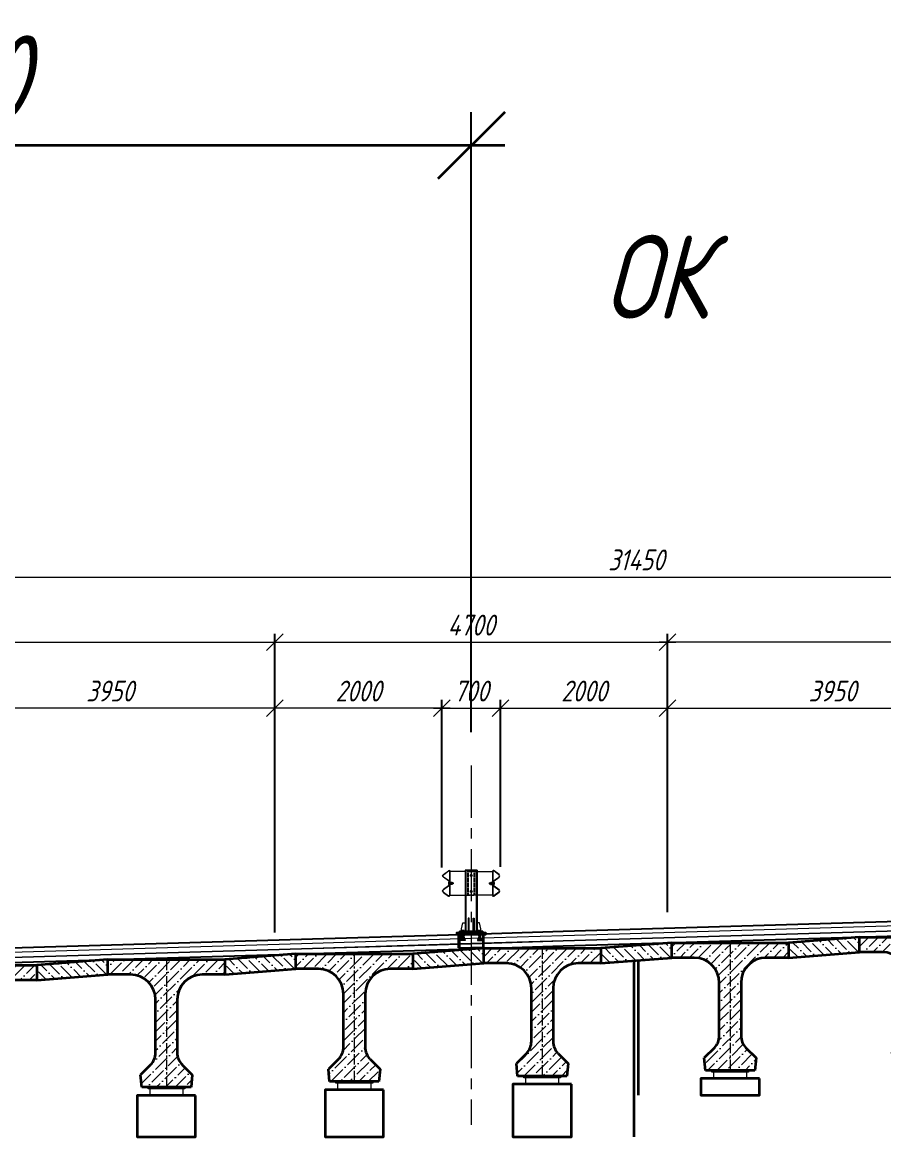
# Model space of a CAD drawing. Header units: millimetres. Extents: x 263685 to 14136308, y -2404013 to 2433772.
# Drawn here: x 6468874 to 6479187, y -186298 to -172947 of the extents above; entities that cross this region are included whole.
import ezdxf

# ---------------------------------------------------------------- set-up
doc = ezdxf.new("R2010")
doc.units = ezdxf.units.MM
for name, pattern in [('ACAD_ISO02W100', [15, 12, -3]), ('ACAD_ISO10W100', [18.5, 12, -3, 0.5, -3]), ('осевая', [2, 1.25, -0.25, 0.25, -0.25])]:
    doc.linetypes.add(name, pattern=pattern)
for name, color, linetype, lineweight in [('!!ТЕКСТ', 3, 'Continuous', 20), ('04_Невидимые', 3, 'Continuous', 13), ('1-Бетон', 106, 'Continuous', 35), ('1-Тонкая', 5, 'Continuous', 20), ('1-Штриховка', 8, 'Continuous', 9), ('ИС_Ось', 3, 'осевая', 18), ('ИС_Размер', 3, 'Continuous', 18)]:
    doc.layers.add(name, color=color, linetype=linetype, lineweight=lineweight)
doc.layers.add('Красный поперечник', color=1, linetype='Continuous')
doc.styles.add('0', font='isocpeur.ttf', dxfattribs={"width": 0.8, "oblique": 15})
doc.styles.add('ISOCPEUR', font='isocpeur.ttf', dxfattribs={"width": 0.8, "oblique": 15, "height": 2.5})
doc.dimstyles.new('М100', dxfattribs={"dimscale": 100, "dimtxt": 2.5, "dimasz": 2, "dimexe": 1, "dimexo": 1, "dimgap": 0.8, "dimtad": 1, "dimdec": 0, "dimzin": 0, "dimdsep": 46, "dimtxsty": '0', "dimblk": 'OBLIQUE', "dimcen": 0.09, "dimdle": 1, "dimclrd": 256, "dimclre": 256, "dimclrt": 256, "dimadec": 4, "dimazin": 0, "dimtfac": 1, "dimtdec": 0, "dimtmove": 1, "dimatfit": 2, "dimfxl": 1, "dimtolj": 1, "dimtzin": 0, "dimlwd": -1, "dimarcsym": 0})
doc.dimstyles.new('М400нов', dxfattribs={"dimscale": 400, "dimtxt": 2.5, "dimasz": 2, "dimexe": 1, "dimexo": 1, "dimgap": 0.8, "dimtad": 1, "dimdec": 0, "dimzin": 0, "dimdsep": 46, "dimtxsty": '0', "dimblk": 'OBLIQUE', "dimcen": 0.09, "dimdle": 1, "dimclrd": 256, "dimclre": 256, "dimclrt": 256, "dimadec": 4, "dimazin": 0, "dimtfac": 1, "dimtdec": 0, "dimtmove": 1, "dimatfit": 2, "dimfxl": 1, "dimtolj": 1, "dimtzin": 0, "dimlwd": -1, "dimarcsym": 0})

# ---------------------------------------------------------------- blocks, each defined once
blk = doc.blocks.new('1530')
at = {"layer": '1-Штриховка'}
h = blk.add_hatch(dxfattribs=at)
h.set_pattern_fill('ANSI36', color=256, scale=25, style=0)
h.set_pattern_definition([(45, (-1571632.81, 568569.22), (42.0949506, 154.348152), [198.4375, -39.6875, 0, -39.6875])])
h.paths.add_polyline_path([(130, -480), (130, -1117, 0.198927), (189, -1259), (310, -1380), (295, -1530), (-295, -1530), (-310, -1380), (-189, -1259, 0.198898), (-130, -1117), (-130, -480, 0.414214), (-430, -180), (-700, -180), (-700, 0), (700, 0), (700, -180), (430, -180, 0.414224)])
at = {"layer": '1-Бетон'}
for p, q in [((-700, 0), (700, 0)), ((-700, -180), (-700, 0)), ((700, 0), (700, -180)), ((-430, -180), (-700, -180)), ((700, -180), (430, -180)), ((-130, -1117), (-130, -480)), ((130, -480), (130, -1117)), ((-189, -1259), (-310, -1380)), ((189, -1259), (310, -1380)), ((-295, -1530), (-310, -1380)), ((310, -1380), (295, -1530)), ((295, -1530), (-295, -1530))]:
    blk.add_line(p, q, dxfattribs=at)
for centre, radius, start, end in [((-430, -480), 300, 0, 90), ((430, -480), 300, 90, 180), ((-330, -1117), 200, 315.0289, 359.9744), ((330, -1117), 200, 180.0256, 224.9711)]:
    blk.add_arc(centre, radius, start, end, dxfattribs=at)
at = {"layer": 'ИС_Ось', "ltscale": 100}
blk.add_line((0, 0), (0, -1530), dxfattribs=at)
blk = doc.blocks.new('_OBLIQUE')
at = {"color": 0, "linetype": 'ByBlock', "lineweight": -2}
blk.add_line((0.5, 0.5), (-0.5, -0.5), dxfattribs=at)
blk = doc.blocks.new('*D683')
at = {"layer": 'Defpoints', "color": 0, "linetype": 'Continuous', "transparency": 16777216}
for p in [(6476598, -180374), (6476598, -183709), (6471898, -183950)]:
    blk.add_point(p, dxfattribs=at)
at = {"layer": 'ИС_Размер', "lineweight": -2, "transparency": 16777216}
for p, q in [((6471898, -183850), (6471898, -180274)), ((6476598, -183609), (6476598, -180274))]:
    blk.add_line(p, q, dxfattribs=at)
at = {"layer": 'ИС_Размер', "transparency": 16777216}
blk.add_line((6471798, -180374), (6476698, -180374), dxfattribs=at)
at = {"layer": 'ИС_Размер', "linetype": 'Continuous', "transparency": 16777216, "xscale": 200, "yscale": 200, "zscale": 200, "rotation": 180}
blk.add_blockref('_OBLIQUE', (6471898, -180374), dxfattribs=at)
at = {"layer": 'ИС_Размер', "linetype": 'Continuous', "transparency": 16777216, "xscale": 200, "yscale": 200, "zscale": 200}
blk.add_blockref('_OBLIQUE', (6476598, -180374), dxfattribs=at)
at = {"layer": 'ИС_Размер', "linetype": 'Continuous', "transparency": 16777216, "insert": (6474248, -180169), "char_height": 250, "attachment_point": 5, "style": '0'}
blk.add_mtext('\\A1;4700', dxfattribs=at)
blk = doc.blocks.new('*D684')
at = {"layer": 'Defpoints', "color": 0, "transparency": 16777216}
for p in [(6476598, -181164), (6474599, -183166), (6476598, -183709)]:
    blk.add_point(p, dxfattribs=at)
at = {"layer": 'ИС_Размер', "lineweight": -2, "transparency": 16777216}
for p, q in [((6474599, -183066), (6474599, -181064)), ((6476598, -183609), (6476598, -181064))]:
    blk.add_line(p, q, dxfattribs=at)
at = {"layer": 'ИС_Размер', "transparency": 16777216}
blk.add_line((6474499, -181164), (6476698, -181164), dxfattribs=at)
at = {"layer": 'ИС_Размер', "transparency": 16777216, "xscale": 200, "yscale": 200, "zscale": 200, "rotation": 180}
blk.add_blockref('_OBLIQUE', (6474599, -181164), dxfattribs=at)
at = {"layer": 'ИС_Размер', "transparency": 16777216, "xscale": 200, "yscale": 200, "zscale": 200}
blk.add_blockref('_OBLIQUE', (6476598, -181164), dxfattribs=at)
at = {"layer": 'ИС_Размер', "transparency": 16777216, "insert": (6475599, -180959), "char_height": 250, "attachment_point": 5, "style": '0'}
blk.add_mtext('\\A1;2000', dxfattribs=at)
blk = doc.blocks.new('*D685')
at = {"layer": 'Defpoints', "color": 0, "linetype": 'Continuous', "transparency": 16777216}
for p in [(6480548, -181164), (6480548, -183603), (6476598, -183709)]:
    blk.add_point(p, dxfattribs=at)
at = {"layer": 'ИС_Размер', "lineweight": -2, "transparency": 16777216}
for p, q in [((6476598, -183609), (6476598, -181064)), ((6480548, -183503), (6480548, -181064))]:
    blk.add_line(p, q, dxfattribs=at)
at = {"layer": 'ИС_Размер', "transparency": 16777216}
blk.add_line((6476498, -181164), (6480648, -181164), dxfattribs=at)
at = {"layer": 'ИС_Размер', "linetype": 'Continuous', "transparency": 16777216, "xscale": 200, "yscale": 200, "zscale": 200, "rotation": 180}
blk.add_blockref('_OBLIQUE', (6476598, -181164), dxfattribs=at)
at = {"layer": 'ИС_Размер', "linetype": 'Continuous', "transparency": 16777216, "xscale": 200, "yscale": 200, "zscale": 200}
blk.add_blockref('_OBLIQUE', (6480548, -181164), dxfattribs=at)
at = {"layer": 'ИС_Размер', "linetype": 'Continuous', "transparency": 16777216, "insert": (6478573, -180959), "char_height": 250, "attachment_point": 5, "style": '0'}
blk.add_mtext('\\A1;3950', dxfattribs=at)
blk = doc.blocks.new('*D691')
at = {"layer": 'Defpoints', "color": 0, "linetype": 'Continuous', "transparency": 16777216}
for p in [(6491948, -179593), (6460499, -183217), (6491948, -183318)]:
    blk.add_point(p, dxfattribs=at)
at = {"layer": 'ИС_Размер', "lineweight": -2, "transparency": 16777216}
for p, q in [((6460499, -183117), (6460499, -179493)), ((6491948, -183218), (6491948, -179493))]:
    blk.add_line(p, q, dxfattribs=at)
at = {"layer": 'ИС_Размер', "transparency": 16777216}
blk.add_line((6460399, -179593), (6492048, -179593), dxfattribs=at)
at = {"layer": 'ИС_Размер', "linetype": 'Continuous', "transparency": 16777216, "xscale": 200, "yscale": 200, "zscale": 200, "rotation": 180}
blk.add_blockref('_OBLIQUE', (6460499, -179593), dxfattribs=at)
at = {"layer": 'ИС_Размер', "linetype": 'Continuous', "transparency": 16777216, "xscale": 200, "yscale": 200, "zscale": 200}
blk.add_blockref('_OBLIQUE', (6491948, -179593), dxfattribs=at)
at = {"layer": 'ИС_Размер', "linetype": 'Continuous', "transparency": 16777216, "insert": (6476224, -179388), "char_height": 250, "attachment_point": 5, "style": '0'}
blk.add_mtext('\\A1;31450', dxfattribs=at)
blk = doc.blocks.new('*D692')
at = {"layer": 'Defpoints', "color": 0, "linetype": 'Continuous', "transparency": 16777216}
for p in [(6476598, -180374), (6490448, -182721), (6476598, -183709)]:
    blk.add_point(p, dxfattribs=at)
at = {"layer": 'ИС_Размер', "lineweight": -2, "transparency": 16777216}
for p, q in [((6476598, -183609), (6476598, -180274)), ((6490448, -182621), (6490448, -180274))]:
    blk.add_line(p, q, dxfattribs=at)
at = {"layer": 'ИС_Размер', "transparency": 16777216}
blk.add_line((6490548, -180374), (6476498, -180374), dxfattribs=at)
at = {"layer": 'ИС_Размер', "linetype": 'Continuous', "transparency": 16777216, "xscale": 200, "yscale": 200, "zscale": 200, "rotation": 180}
blk.add_blockref('_OBLIQUE', (6476598, -180374), dxfattribs=at)
at = {"layer": 'ИС_Размер', "linetype": 'Continuous', "transparency": 16777216, "xscale": 200, "yscale": 200, "zscale": 200}
blk.add_blockref('_OBLIQUE', (6490448, -180374), dxfattribs=at)
at = {"layer": 'ИС_Размер', "linetype": 'Continuous', "transparency": 16777216, "insert": (6483523, -180169), "char_height": 250, "attachment_point": 5, "style": '0'}
blk.add_mtext('\\A1;13850', dxfattribs=at)
blk = doc.blocks.new('*D693')
at = {"layer": 'Defpoints', "color": 0, "transparency": 16777216}
for p in [(6474599, -181164), (6473898, -183172), (6474599, -183166)]:
    blk.add_point(p, dxfattribs=at)
at = {"layer": 'ИС_Размер', "lineweight": -2, "transparency": 16777216}
for p, q in [((6473898, -183072), (6473898, -181064)), ((6474599, -183066), (6474599, -181064))]:
    blk.add_line(p, q, dxfattribs=at)
at = {"layer": 'ИС_Размер', "transparency": 16777216}
blk.add_line((6473798, -181164), (6474699, -181164), dxfattribs=at)
at = {"layer": 'ИС_Размер', "transparency": 16777216, "xscale": 200, "yscale": 200, "zscale": 200, "rotation": 180}
blk.add_blockref('_OBLIQUE', (6473898, -181164), dxfattribs=at)
at = {"layer": 'ИС_Размер', "transparency": 16777216, "xscale": 200, "yscale": 200, "zscale": 200}
blk.add_blockref('_OBLIQUE', (6474599, -181164), dxfattribs=at)
at = {"layer": 'ИС_Размер', "transparency": 16777216, "insert": (6474248, -180959), "char_height": 250, "attachment_point": 5, "style": '0'}
blk.add_mtext('\\A1;700', dxfattribs=at)
blk = doc.blocks.new('*D694')
at = {"layer": 'Defpoints', "color": 0, "transparency": 16777216}
for p in [(6471898, -181164), (6473898, -183172), (6471898, -183950)]:
    blk.add_point(p, dxfattribs=at)
at = {"layer": 'ИС_Размер', "lineweight": -2, "transparency": 16777216}
for p, q in [((6471898, -183850), (6471898, -181064)), ((6473898, -183072), (6473898, -181064))]:
    blk.add_line(p, q, dxfattribs=at)
at = {"layer": 'ИС_Размер', "transparency": 16777216}
blk.add_line((6473998, -181164), (6471798, -181164), dxfattribs=at)
at = {"layer": 'ИС_Размер', "transparency": 16777216, "xscale": 200, "yscale": 200, "zscale": 200, "rotation": 180}
blk.add_blockref('_OBLIQUE', (6471898, -181164), dxfattribs=at)
at = {"layer": 'ИС_Размер', "transparency": 16777216, "xscale": 200, "yscale": 200, "zscale": 200}
blk.add_blockref('_OBLIQUE', (6473898, -181164), dxfattribs=at)
at = {"layer": 'ИС_Размер', "transparency": 16777216, "insert": (6472898, -180959), "char_height": 250, "attachment_point": 5, "style": '0'}
blk.add_mtext('\\A1;2000', dxfattribs=at)
blk = doc.blocks.new('*D695')
at = {"layer": 'Defpoints', "color": 0, "linetype": 'Continuous', "transparency": 16777216}
for p in [(6467948, -181164), (6471898, -183950), (6467948, -184077)]:
    blk.add_point(p, dxfattribs=at)
at = {"layer": 'ИС_Размер', "lineweight": -2, "transparency": 16777216}
for p, q in [((6467948, -183977), (6467948, -181064)), ((6471898, -183850), (6471898, -181064))]:
    blk.add_line(p, q, dxfattribs=at)
at = {"layer": 'ИС_Размер', "transparency": 16777216}
blk.add_line((6471998, -181164), (6467848, -181164), dxfattribs=at)
at = {"layer": 'ИС_Размер', "linetype": 'Continuous', "transparency": 16777216, "xscale": 200, "yscale": 200, "zscale": 200, "rotation": 180}
blk.add_blockref('_OBLIQUE', (6467948, -181164), dxfattribs=at)
at = {"layer": 'ИС_Размер', "linetype": 'Continuous', "transparency": 16777216, "xscale": 200, "yscale": 200, "zscale": 200}
blk.add_blockref('_OBLIQUE', (6471898, -181164), dxfattribs=at)
at = {"layer": 'ИС_Размер', "linetype": 'Continuous', "transparency": 16777216, "insert": (6469923, -180959), "char_height": 250, "attachment_point": 5, "style": '0'}
blk.add_mtext('\\A1;3950', dxfattribs=at)
blk = doc.blocks.new('*D701')
at = {"layer": 'Defpoints', "color": 0, "linetype": 'Continuous', "transparency": 16777216}
for p in [(6471898, -180374), (6461998, -183643), (6471898, -183950)]:
    blk.add_point(p, dxfattribs=at)
at = {"layer": 'ИС_Размер', "lineweight": -2, "transparency": 16777216}
for p, q in [((6461998, -183543), (6461998, -180274)), ((6471898, -183850), (6471898, -180274))]:
    blk.add_line(p, q, dxfattribs=at)
at = {"layer": 'ИС_Размер', "transparency": 16777216}
blk.add_line((6461898, -180374), (6471998, -180374), dxfattribs=at)
at = {"layer": 'ИС_Размер', "linetype": 'Continuous', "transparency": 16777216, "xscale": 200, "yscale": 200, "zscale": 200, "rotation": 180}
blk.add_blockref('_OBLIQUE', (6461998, -180374), dxfattribs=at)
at = {"layer": 'ИС_Размер', "linetype": 'Continuous', "transparency": 16777216, "xscale": 200, "yscale": 200, "zscale": 200}
blk.add_blockref('_OBLIQUE', (6471898, -180374), dxfattribs=at)
at = {"layer": 'ИС_Размер', "linetype": 'Continuous', "transparency": 16777216, "insert": (6466948, -180169), "char_height": 250, "attachment_point": 5, "style": '0'}
blk.add_mtext('\\A1;9900', dxfattribs=at)
blk = doc.blocks.new('Барьерка1')
at = {"lineweight": 15}
for p, q in [((1026, 1457), (1026, 727)), ((1034, 1457), (1034, 727)), ((1159, 727), (1159, 1457)), ((1166, 727), (1166, 1457)), ((1166, 1441), (1356, 1441)), ((1352, 1441), (1352, 1160)), ((1356, 1457), (1355, 1453)), ((1355, 1453), (1361, 1451)), ((1356, 1457), (1362, 1455)), ((1356, 1441), (1356, 1160)), ((1428, 1405), (1367, 1449)), ((1367, 1335), (1428, 1377)), ((1430, 1408), (1370, 1452)), ((1370, 1331), (1430, 1374)), ((1360, 1316), (1360, 1285)), ((1367, 1266), (1428, 1224)), ((1370, 1270), (1430, 1227)), ((1356, 1160), (1166, 1160)), ((1361, 1150), (1355, 1148)), ((1356, 1144), (1355, 1148)), ((1362, 1146), (1356, 1144)), ((1428, 1196), (1367, 1152)), ((1430, 1193), (1370, 1149)), ((980, 727), (980, 737)), ((1012, 737), (980, 737)), ((980, 727), (980, 737)), ((1006, 737), (980, 737)), ((996, 727), (980, 727)), ((1012, 727), (980, 727)), ((989, 727), (989, 737)), ((989, 727), (989, 737)), ((989, 727), (989, 737)), ((989, 727), (989, 737)), ((1003, 727), (1003, 737)), ((1003, 727), (1003, 737)), ((1003, 727), (1003, 737)), ((1003, 727), (1003, 737)), ((1003, 727), (1003, 737)), ((1003, 727), (1003, 737)), ((1003, 727), (1003, 737)), ((1003, 727), (1003, 737)), ((1003, 727), (1003, 737)), ((1003, 727), (1003, 737)), ((1010, 737), (1006, 737)), ((1012, 729), (1012, 737)), ((1012, 727), (1012, 735)), ((1012, 727), (1012, 735)), ((1012, 729), (1012, 735)), ((1012, 727), (1012, 735)), ((1012, 727), (1012, 735)), ((1180, 729), (1180, 737)), ((1180, 737), (1212, 737)), ((1180, 727), (1180, 735)), ((1180, 727), (1180, 735)), ((1180, 729), (1180, 735)), ((1180, 727), (1180, 735)), ((1180, 727), (1180, 735)), ((1180, 727), (1212, 727)), ((1182, 737), (1186, 737)), ((1186, 737), (1212, 737)), ((1189, 727), (1189, 737)), ((1189, 727), (1189, 737)), ((1189, 727), (1189, 737)), ((1189, 727), (1189, 737)), ((1189, 727), (1189, 737)), ((1189, 727), (1189, 737)), ((1189, 727), (1189, 737)), ((1189, 727), (1189, 737)), ((1189, 727), (1189, 737)), ((1189, 727), (1189, 737)), ((1196, 727), (1212, 727)), ((1203, 727), (1203, 737)), ((1203, 727), (1203, 737)), ((1203, 727), (1203, 737)), ((1203, 727), (1203, 737)), ((1212, 727), (1212, 737)), ((1212, 727), (1212, 737))]:
    blk.add_line(p, q, dxfattribs=at)
at = {"color": 3, "linetype": 'ACAD_ISO02W100', "lineweight": 15, "ltscale": 2}
for p, q in [((1063, 1441), (1166, 1441)), ((1063, 1160), (1063, 1441)), ((1138, 1160), (1138, 1441)), ((1166, 1160), (1063, 1160)), ((983, 707), (983, 687)), ((984, 687), (984, 627)), ((985, 707), (985, 687)), ((1007, 707), (1007, 687)), ((1008, 687), (1008, 627)), ((1009, 707), (1009, 687)), ((1183, 707), (1183, 687)), ((1184, 687), (1184, 627)), ((1185, 707), (1185, 687)), ((1207, 707), (1207, 687)), ((1208, 687), (1208, 627)), ((1209, 707), (1209, 687))]:
    blk.add_line(p, q, dxfattribs=at)
at = {"color": 7, "lineweight": 15}
for p, q in [((1313, 1306), (1313, 1295)), ((1313, 1306), (1325, 1306)), ((1313, 1295), (1325, 1295)), ((1325, 1311), (1325, 1290)), ((1326, 1313), (1333, 1313)), ((1326, 1288), (1333, 1288)), ((1334, 1311), (1334, 1290)), ((1334, 1311), (1334, 1290)), ((1335, 1313), (1350, 1313)), ((1335, 1313), (1340, 1313)), ((1335, 1288), (1350, 1288)), ((1335, 1288), (1340, 1288)), ((1339, 1306), (1350, 1306)), ((1339, 1295), (1350, 1295))]:
    blk.add_line(p, q, dxfattribs=at)
at = {"lineweight": 15, "ltscale": 5}
for p, q in [((1350, 1279), (1350, 1322)), ((1350, 1322), (1352, 1322)), ((1352, 1279), (1350, 1279)), ((1352, 1322), (1352, 1279))]:
    blk.add_line(p, q, dxfattribs=at)
at = {"linetype": 'Continuous'}
for p, q in [((946, 527), (946, 687)), ((956, 687), (956, 527)), ((1237, 687), (1237, 527)), ((1246, 527), (1246, 687)), ((946, 527), (1096, 527)), ((1246, 527), (1096, 527))]:
    blk.add_line(p, q, dxfattribs=at)
at = {"linetype": 'ACAD_ISO10W100', "ltscale": 2.5}
for p, q in [((996, 713), (996, 615)), ((1196, 713), (1196, 615))]:
    blk.add_line(p, q, dxfattribs=at)
at = {"lineweight": 15}
for points in [[(1167, 1457), (1026, 1457)], [(982, 727), (982, 757), (997, 827), (1027, 827)], [(1212, 727), (1212, 757), (1197, 827), (1167, 827)]]:
    blk.add_lwpolyline(points, dxfattribs=at)
at = {"color": 7, "lineweight": 15}
blk.add_lwpolyline([(1360, 1316), (1364, 1316, -0.414214), (1370, 1310), (1370, 1303), (1366, 1303), (1366, 1298), (1370, 1298), (1370, 1291, -0.414214), (1364, 1285), (1360, 1285), (1360, 1316)], format="xyb", dxfattribs=at)
at = {"lineweight": 15}
for points in [[(1071, 883), (1061, 883), (1061, 727), (1071, 727)], [(1121, 883), (1131, 883), (1131, 727), (1121, 727)], [(1236, 707), (956, 707), (956, 727), (1236, 727)]]:
    blk.add_lwpolyline(points, close=True, dxfattribs=at)
at = {"linetype": 'Continuous'}
for points in [[(1096, 707), (921, 707), (921, 687), (1096, 687)], [(1096, 707), (1271, 707), (1271, 687), (1096, 687)]]:
    blk.add_lwpolyline(points, dxfattribs=at)
blk.add_lwpolyline([(921, 687), (1271, 687), (1271, 707), (921, 707)], close=True, dxfattribs=at)
at = {"color": 3, "linetype": 'ACAD_ISO02W100', "lineweight": 15, "ltscale": 2}
for points in [[(982, 687), (1010, 687), (1010, 627), (982, 627)], [(1210, 687), (1182, 687), (1182, 627), (1210, 627)], [(971, 627), (1021, 627), (1021, 617), (971, 617)], [(1221, 627), (1171, 627), (1171, 617), (1221, 617)]]:
    blk.add_lwpolyline(points, close=True, dxfattribs=at)
at = {"lineweight": 15}
for centre in [(1096, 1396), (1096, 1205)]:
    blk.add_circle(centre, 10.9, dxfattribs=at)
for centre, radius, start, end in [((1358, 1436), 16, 53.8126, 78.6901), ((1358, 1436), 20, 53.8126, 78.6901), ((1419, 1391), 16, 302.4532, 57.5468), ((1419, 1391), 20, 302.4532, 57.5468), ((1380, 1315), 24, 122.4532, 180), ((1380, 1315), 20, 122.4532, 180), ((1358, 1165), 16, 281.3099, 306.1874), ((1358, 1165), 20, 281.3099, 306.1874), ((982, 735), 2, 90, 180), ((982, 729), 2, 180, 270), ((987, 735), 2, 0, 90), ((987, 729), 2, 270, 0), ((991, 735), 2, 90, 180), ((991, 729), 2, 180, 270), ((1001, 735), 2, 0, 90), ((1001, 729), 2, 270, 0), ((1005, 735), 2, 90, 180), ((1005, 729), 2, 180, 270), ((1010, 735), 2, 359.9996, 90), ((1010, 729), 2, 270, 0), ((1182, 735), 2, 90, 180.0004), ((1182, 729), 2, 180, 270), ((1187, 735), 2, 0, 90), ((1187, 729), 2, 270, 0), ((1191, 735), 2, 90, 180), ((1191, 729), 2, 180, 270), ((1201, 735), 2, 0, 90), ((1201, 729), 2, 270, 0), ((1205, 735), 2, 90, 180), ((1205, 729), 2, 180, 270), ((1210, 735), 2, 0, 90), ((1210, 729), 2, 270, 0)]:
    blk.add_arc(centre, radius, start, end, dxfattribs=at)
at = {"lineweight": 15, "ltscale": 0.2}
for centre, radius, start, end in [((1380, 1286), 24, 180, 237.5468), ((1380, 1286), 20, 180, 237.5468), ((1419, 1210), 16, 302.4532, 57.5468), ((1419, 1210), 20, 302.4532, 57.5468)]:
    blk.add_arc(centre, radius, start, end, dxfattribs=at)
at = {"color": 7, "lineweight": 15}
for centre, major_axis, start_param, end_param in [((1329, 1310), (3.23, 3.23), 1.691386, 2.356194), ((1329, 1311), (-3.23, 3.23), 0.785398, 2.356194), ((1329, 1301), (3.23, 3.23), 0.785398, 2.356194), ((1329, 1300), (-3.23, 3.23), 0.785398, 2.356194), ((1329, 1290), (3.23, 3.23), 0.785398, 2.356194), ((1329, 1290), (-3.23, 3.23), 0.785398, 1.450207), ((1329, 1311), (3.23, 3.23), 3.926991, 5.497787), ((1329, 1301), (-3.23, 3.23), 3.926991, 5.497787), ((1329, 1300), (3.23, 3.23), 3.926991, 5.497787), ((1329, 1290), (-3.23, 3.23), 3.926991, 5.497787), ((1329, 1310), (-3.23, 3.23), 3.926991, 4.5918), ((1329, 1290), (3.23, 3.23), 4.832978, 5.497787), ((1339, 1310), (3.23, 3.23), 1.691386, 2.356194), ((1339, 1311), (3.23, 3.23), 2.356194, 3.926991), ((1339, 1301), (-3.23, 3.23), -0.785398, 0.785398), ((1339, 1300), (3.23, 3.23), 2.356194, 3.926991), ((1339, 1290), (-3.23, 3.23), -0.785398, 0.785398), ((1339, 1290), (-3.23, 3.23), 0.785398, 1.450207)]:
    blk.add_ellipse(centre, major_axis=major_axis, ratio=1, start_param=start_param, end_param=end_param, dxfattribs=at)
blk = doc.blocks.new('*D761')
at = {"layer": '1-Бетон', "lineweight": -2, "transparency": 16777216}
for p, q in [((6460969, -184662), (6460969, -174024)), ((6474249, -181452), (6474249, -174024))]:
    blk.add_line(p, q, dxfattribs=at)
at = {"layer": '1-Бетон', "transparency": 16777216}
blk.add_line((6474649, -174424), (6460569, -174424), dxfattribs=at)
at = {"layer": 'Defpoints', "color": 0, "transparency": 16777216}
for p in [(6460969, -174424), (6474249, -181852), (6460969, -185062, 0)]:
    blk.add_point(p, dxfattribs=at)
at = {"layer": '1-Бетон', "transparency": 16777216, "xscale": 800, "yscale": 800, "zscale": 800, "rotation": 180}
blk.add_blockref('_OBLIQUE', (6460969, -174424), dxfattribs=at)
at = {"layer": '1-Бетон', "transparency": 16777216, "xscale": 800, "yscale": 800, "zscale": 800}
blk.add_blockref('_OBLIQUE', (6474249, -174424), dxfattribs=at)
at = {"layer": '1-Бетон', "transparency": 16777216, "insert": (6467609, -173604), "char_height": 1000, "attachment_point": 5, "style": '0'}
blk.add_mtext('\\A1;13280', dxfattribs=at)

msp = doc.modelspace()

# ---------------------------------------------------------------- hatches: boundary and pattern name
at = {"layer": '1-Штриховка'}
h = msp.add_hatch(dxfattribs=at)
h.set_pattern_fill('ANSI36', color=256, scale=25, angle=90, style=0)
h.set_pattern_definition([(135, (749576.23, -5436057.71), (-154.3481521, 42.0949506), [198.4375, -39.6875, 0, -39.6875])])
h.paths.add_polyline_path([(6478898.5919, -183905.5939), (6478048.5919, -183973.0939), (6478048.5919, -184153.0939), (6478898.5919, -184085.5939)])
h = msp.add_hatch(dxfattribs=at)
h.set_pattern_fill('ANSI36', color=256, scale=25, angle=90, style=0)
h.set_pattern_definition([(135, (745076.23, -5436192.71), (-154.3481521, 42.0949506), [198.4375, -39.6875, 0, -39.6875])])
h.paths.add_polyline_path([(6474398.5919, -184040.5939), (6473548.5919, -184108.0939), (6473548.5919, -184288.0939), (6474398.5919, -184220.5939)])
h = msp.add_hatch(dxfattribs=at)
h.set_pattern_fill('ANSI36', color=256, scale=25, angle=90, style=0)
h.set_pattern_definition([(135, (747326.23, -5436125.21), (-154.3481521, 42.0949506), [198.4375, -39.6875, 0, -39.6875])])
h.paths.add_polyline_path([(6476648.5919, -183973.0939), (6475798.5919, -184040.5939), (6475798.5919, -184220.5939), (6476648.5919, -184153.0939)])
h = msp.add_hatch(dxfattribs=at)
h.set_pattern_fill('ANSI36', color=256, scale=25, angle=90, style=0)
h.set_pattern_definition([(135, (740576.23, -5436327.71), (-154.3481521, 42.0949506), [198.4375, -39.6875, 0, -39.6875])])
h.paths.add_polyline_path([(6469898.5919, -184175.5939), (6469048.5919, -184243.0939), (6469048.5919, -184423.0939), (6469898.5919, -184355.5939)])
h = msp.add_hatch(dxfattribs=at)
h.set_pattern_fill('ANSI36', color=256, scale=25, angle=90, style=0)
h.set_pattern_definition([(135, (742826.23, -5436260.21), (-154.3481521, 42.0949506), [198.4375, -39.6875, 0, -39.6875])])
h.paths.add_polyline_path([(6472148.5919, -184108.0939), (6471298.5919, -184175.5939), (6471298.5919, -184355.5939), (6472148.5919, -184288.0939)])

# ---------------------------------------------------------------- linework, layer by layer
at = {"layer": '04_Невидимые'}
for points in [[(6477568.5919, -185523.0939), (6477128.5919, -185523.0939), (6477128.5919, -185503.0939), (6477568.5919, -185503.0939)], [(6473068.5919, -185658.0939), (6472628.5919, -185658.0939), (6472628.5919, -185638.0939), (6473068.5919, -185638.0939)], [(6475318.5919, -185590.5939), (6474878.5919, -185590.5939), (6474878.5919, -185570.5939), (6475318.5919, -185570.5939)], [(6470818.5919, -185725.5939), (6470378.5919, -185725.5939), (6470378.5919, -185705.5939), (6470818.5919, -185705.5939)]]:
    msp.add_lwpolyline(points, close=True, dxfattribs=at)
at = {"layer": '1-Бетон'}
for points in [[(6478048.5919, -184153.0939), (6478898.5919, -184085.5939), (6478898.5919, -183905.5939), (6478048.5919, -183973.0939)], [(6473548.5919, -184288.0939), (6474398.5919, -184220.5939), (6474398.5919, -184040.5939), (6473548.5919, -184108.0939)], [(6475798.5919, -184220.5939), (6476648.5919, -184153.0939), (6476648.5919, -183973.0939), (6475798.5919, -184040.5939)], [(6469048.5919, -184423.0939), (6469898.5919, -184355.5939), (6469898.5919, -184175.5939), (6469048.5919, -184243.0939)], [(6471298.5919, -184355.5939), (6472148.5919, -184288.0939), (6472148.5919, -184108.0939), (6471298.5919, -184175.5939)], [(6475448.5919, -185668.5939), (6474748.5919, -185668.5939), (6474748.5919, -186297.6042), (6475448.5919, -186297.6042)], [(6477698.5919, -185601.0939), (6476998.5919, -185601.0939), (6476998.5919, -185801.0939), (6477698.5919, -185801.0939)], [(6470948.5919, -185803.5939), (6470248.5919, -185803.5939), (6470248.5919, -186297.6042), (6470948.5919, -186297.6042)], [(6473198.5919, -185736.0939), (6472498.5919, -185736.0939), (6472498.5919, -186297.6042), (6473198.5919, -186297.6042)]]:
    msp.add_lwpolyline(points, close=True, dxfattribs=at)
for points in [[(6476199.559, -186297.6042), (6476199.559, -184188.7524)], [(6476249.559, -185801.0939), (6476249.559, -184184.7818)]]:
    msp.add_lwpolyline(points, dxfattribs=at)
at = {"layer": '1-Тонкая'}
for points in [[(6460748.384, -184344.6042), (6462698.7864, -184266.5881), (6463448.7864, -184244.0881), (6467398.7864, -184125.5881), (6472348.7864, -183977.0881), (6474248.7864, -183920.0881), (6475348.7864, -183887.0881), (6480298.7864, -183738.5881), (6484248.7864, -183620.0881), (6487998.7864, -183507.5881), (6488748.7864, -183485.0881), (6491698.4439, -183396.5983)], [(6460748.384, -184404.6042), (6462698.7864, -184326.5881), (6463448.7864, -184304.0881), (6467398.7864, -184185.5881), (6472348.7864, -184037.0881), (6474248.7864, -183980.0881), (6475348.7864, -183947.0881), (6480298.7864, -183798.5881), (6484248.7864, -183680.0881), (6487998.7864, -183567.5881), (6488748.7864, -183545.0881), (6491698.4439, -183456.5983)], [(6460748.384, -184409.6042), (6462698.7864, -184331.5881), (6463448.7864, -184309.0881), (6467398.7864, -184190.5881), (6472348.7864, -184042.0881), (6474248.7864, -183985.0881), (6475348.7864, -183952.0881), (6480298.7864, -183803.5881), (6484248.7864, -183685.0881), (6487998.7864, -183572.5881), (6488748.7864, -183550.0881), (6491698.4439, -183461.5983)]]:
    msp.add_lwpolyline(points, dxfattribs=at)
at = {"layer": 'Defpoints', "color": 252, "true_color": 0x939598}
msp.add_lwpolyline([(6460748.384, -184469.6042), (6462698.7864, -184391.5881), (6463448.7864, -184369.0881), (6467398.7864, -184250.5881), (6472348.7864, -184102.0881), (6474248.7864, -184045.0881), (6475348.7864, -184012.0881), (6480298.7864, -183863.5881), (6484248.7864, -183745.0881), (6487998.7864, -183632.5881), (6488748.7864, -183610.0881), (6491698.4439, -183521.5983)], dxfattribs=at)
at = {"layer": 'ИС_Ось', "ltscale": 500}
msp.add_lwpolyline([(6474248.7843, -181852.0203), (6474248.7843, -186155.7972)], dxfattribs=at)
at = {"layer": 'ИС_Размер'}
for points in [[(6477548.5919, -185523.0939), (6477148.5919, -185523.0939), (6477148.5919, -185601.0939), (6477548.5919, -185601.0939), (6477548.5919, -185523.0939)], [(6473048.5919, -185658.0939), (6472648.5919, -185658.0939), (6472648.5919, -185736.0939), (6473048.5919, -185736.0939), (6473048.5919, -185658.0939)], [(6475298.5919, -185590.5939), (6474898.5919, -185590.5939), (6474898.5919, -185668.5939), (6475298.5919, -185668.5939), (6475298.5919, -185590.5939)], [(6470798.5919, -185725.5939), (6470398.5919, -185725.5939), (6470398.5919, -185803.5939), (6470798.5919, -185803.5939), (6470798.5919, -185725.5939)]]:
    msp.add_lwpolyline(points, dxfattribs=at)
at = {"layer": 'Красный поперечник'}
msp.add_lwpolyline([(6460748.384, -184294.6042), (6462698.7864, -184216.5881), (6463448.7864, -184194.0881), (6467398.7864, -184075.5881), (6472348.7864, -183927.0881), (6474248.7864, -183870.0881), (6475348.7864, -183837.0881), (6480298.7864, -183688.5881), (6484248.7864, -183570.0881), (6487998.7864, -183457.5881), (6488748.7864, -183435.0881), (6491698.4439, -183346.5983)], dxfattribs=at)

# ---------------------------------------------------------------- block references
at = {"xscale": -1}
msp.add_blockref('Барьерка1', (6475345.3185, -184563.4998), dxfattribs=at)
msp.add_blockref('Барьерка1', (6473151.6963, -184563.4998))
at = {"layer": 'ИС_Размер', "linetype": 'Continuous'}
for p in [(6479598.5919, -183905.5939), (6475098.5919, -184040.5939), (6477348.5919, -183973.0939), (6470598.5919, -184175.5939), (6472848.5919, -184108.0939), (6468348.5919, -184243.0939)]:
    msp.add_blockref('1530', p, dxfattribs=at)

# ---------------------------------------------------------------- texts
at = {"layer": '!!ТЕКСТ', "color": 1, "insert": (6476452.9284, -175998.0967), "char_height": 1000, "width": 4344.622638, "attachment_point": 5, "style": 'ISOCPEUR', "bg_fill": 2}
msp.add_mtext('ОК', dxfattribs=at)

# ---------------------------------------------------------------- dimensions: what is measured, and where the dimension line sits
at = {"layer": 'ИС_Размер', "linetype": 'Continuous'}
for base, p1, p2, picture, middle in [((6491948.4438, -179593.185), (6460498.7377, -183217.077), (6491948.4438, -183318.0939), '*D691', (6476223.5908, -179388.185)), ((6476598.3819, -180373.8317), (6471898.3819, -183950.3946), (6476598.3819, -183709.3516), '*D683', (6474248.3819, -180168.8317)), ((6476598.3819, -180373.8317), (6490448.3819, -182720.6255), (6476598.3819, -183709.3516), '*D692', (6483523.3819, -180168.8317)), ((6480548.3819, -181163.568), (6476598.3819, -183709.3516), (6480548.3819, -183603.2945), '*D685', (6478573.3819, -180958.568))]:
    dim = msp.add_linear_dim(base=base, p1=p1, p2=p2, dimstyle='М100', dxfattribs=at)
    dim.commit()
    dim.dimension.update_dxf_attribs({"geometry": picture, "text_midpoint": middle})
for base, p1, p2, picture, middle in [((6471898.3819, -180373.8317), (6461998.3819, -183642.9547), (6471898.3819, -183950.3946), '*D701', (6466948.3819, -180168.8317)), ((6467948.3819, -181163.568), (6471898.3819, -183950.3946), (6467948.3819, -184077.0547), '*D695', (6469923.3819, -180958.568))]:
    dim = msp.add_linear_dim(base=base, p1=p1, p2=p2, angle=180, dimstyle='М100', dxfattribs=at)
    dim.commit()
    dim.dimension.update_dxf_attribs({"geometry": picture, "text_midpoint": middle})
at = {"layer": 'ИС_Размер'}
dim = msp.add_linear_dim(base=(6471898.3819, -181163.568), p1=(6473897.9794, -183172.3001), p2=(6471898.3819, -183950.3946), angle=180, dimstyle='М100', dxfattribs=at)
dim.commit()
dim.dimension.update_dxf_attribs({"geometry": '*D694', "text_midpoint": (6472898.1807, -180958.568)})
dim = msp.add_linear_dim(base=(6474598.7843, -181163.568), p1=(6473897.9794, -183172.3001), p2=(6474598.7843, -183166.3317), dimstyle='М100', override={"dimrnd": 10}, dxfattribs=at)
dim.commit()
dim.dimension.update_dxf_attribs({"geometry": '*D693', "text_midpoint": (6474248.3819, -180958.568)})
dim = msp.add_linear_dim(base=(6476598.3819, -181163.568), p1=(6474598.7843, -183166.3317), p2=(6476598.3819, -183709.3516), dimstyle='М100', dxfattribs=at)
dim.commit()
dim.dimension.update_dxf_attribs({"geometry": '*D684', "text_midpoint": (6475598.5831, -180958.568)})

# ---------------------------------------------------------------- next in the draw order: dimensions: what is measured, and where the dimension line sits
at = {"layer": '1-Бетон', "color": 5}
dim = msp.add_linear_dim(base=(6460968.7399, -174423.6581), p1=(6474248.7843, -181852.0203), p2=(6460968.7399, -185061.703, 0), dimstyle='М400нов', dxfattribs=at)
dim.commit()
dim.dimension.update_dxf_attribs({"geometry": '*D761', "text_midpoint": (6467608.7621, -173603.6581)})

doc.saveas('drawing.dxf')
